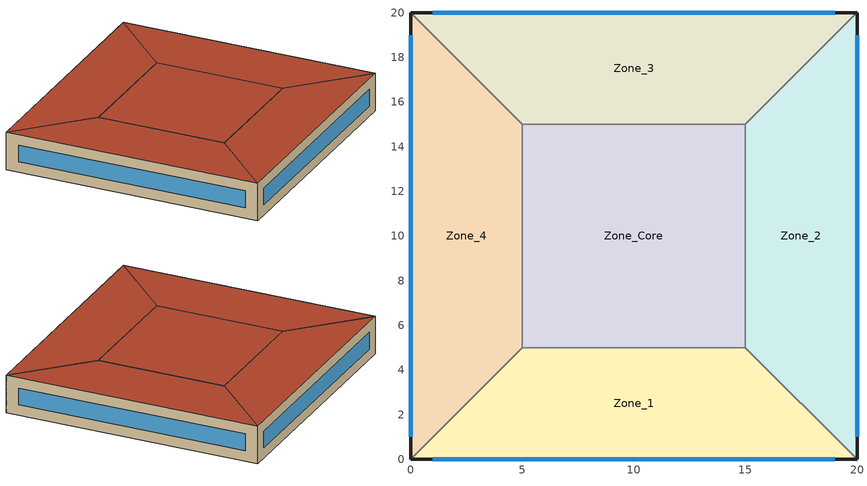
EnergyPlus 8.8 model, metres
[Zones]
Zone_1
 floor ground (Floor_Construction): 0,0 5,5 15,5 20,0 z0
 wall outside (EWall_Construction): 0,0 20,0 z0:3
 wall to Zone_Core (EWall_Construction): 5,5 15,5 z0:3
 wall to Zone_4 (EWall_Construction): 0,0 5,5 z0:3
 wall to Zone_2 (EWall_Construction): 20,0 15,5 z0:3
 window (Window_Construction): 1,0 19,0 z0.83:2.17
 roof outside (Roof_Construction): 0,0 20,0 15,5 5,5 z3
Zone_2
 floor ground (Floor_Construction): 15,5 15,15 20,20 20,0 z0
 wall outside (EWall_Construction): 20,0 20,20 z0:3
 wall to Zone_Core (EWall_Construction): 15,5 15,15 z0:3
 window (Window_Construction): 20,1 20,19 z0.83:2.17
 roof outside (Roof_Construction): 15,5 20,0 20,20 15,15 z3
Zone_3
 floor ground (Floor_Construction): 5,15 0,20 20,20 15,15 z0
 wall outside (EWall_Construction): 20,20 0,20 z0:3
 wall to Zone_Core (EWall_Construction): 5,15 15,15 z0:3
 wall to Zone_2 (EWall_Construction): 15,15 20,20 z0:3
 wall to Zone_4 (EWall_Construction): 5,15 0,20 z0:3
 window (Window_Construction): 19,20 1,20 z0.83:2.17
 roof outside (Roof_Construction): 5,15 15,15 20,20 0,20 z3
Zone_4
 floor ground (Floor_Construction): 0,0 0,20 5,15 5,5 z0
 wall outside (EWall_Construction): 0,20 0,0 z0:3
 wall to Zone_Core (EWall_Construction): 5,5 5,15 z0:3
 window (Window_Construction): 0,19 0,1 z0.83:2.17
 roof outside (Roof_Construction): 0,0 5,5 5,15 0,20 z3
Zone_Core
 floor ground (Floor_Construction): 5,5 5,15 15,15 15,5 z0
 roof outside (Roof_Construction): 5,5 15,5 15,15 5,15 z3
[Building]
Building: North Axis {deg}=0; Terrain=Suburbs; Loads Convergence Tolerance Value=0.04; Temperature Convergence Tolerance Value {deltaC}=0.4; Solar Distribution=FullExterior; Maximum Number of Warmup Days=25
[SizingPeriod:WeatherFileDays] Begin Month=1; Begin Day of Month=1; End Month=12; End Day of Month=31; Use Weather File Daylight Saving Period=Yes; Use Weather File Rain and Snow Indicators=Yes
Name | Day of Week for Start Day
SummerDesignPeriod | SummerDesignDay
WinterDesignPeriod | WinterDesignDay
[Site:GroundTemperature:BuildingSurface]
20, 20, 20, 20, 20, 20, 20, 20, 20, 20, 20, 20
[Material] Thermal Absorptance=0.9
Name | Roughness | Thickness {m} | Conductivity {W/m-K} | Density {kg/m3} | Specific Heat {J/kg-K} | Solar Absorptance | Visible Absorptance
Concrete_mat | Rough | 0.1 | 0.81 | 977 | 830 | 0.65 | 0.65
Plaster_mat | Rough | 0.015 | 0.16 | 600 | 1000 | 0.5 | 0.5
XPS_INSULATION_Roof; XPS_INSULATION_Wall; XPS_INSULATION_Floor | VeryRough | 0.001 | 0.0432394 | 91.30524 | 836.8 | 0.5 | 0.5
[WindowMaterial:SimpleGlazingSystem]
Testwindow: U-Factor {W/m2-K}=2.75; Solar Heat Gain Coefficient=0.5; Visible Transmittance=0.6
[WindowMaterial:Blind]
BLIND: Slat Orientation=HORIZONTAL; Slat Width {m}=0.025; Slat Separation {m}=0.01875; Slat Thickness {m}=0.001; Slat Angle {deg}=45; Slat Conductivity {W/m-K}=0.1; Slat Beam Solar Transmittance=0; Front Side Slat Beam Solar Reflectance=0.7; Back Side Slat Beam Solar Reflectance=0.7; Slat Diffuse Solar Transmittance=0; Front Side Slat Diffuse Solar Reflectance=0.7; Back Side Slat Diffuse Solar Reflectance=0.7; Slat Beam Visible Transmittance=0; Front Side Slat Beam Visible Reflectance=0.5; Back Side Slat Beam Visible Reflectance=0.5; Slat Diffuse Visible Transmittance=0; Front Side Slat Diffuse Visible Reflectance=0.5; Back Side Slat Diffuse Visible Reflectance=0.5; Slat Infrared Hemispherical Transmittance=0; Front Side Slat Infrared Hemispherical Emissivity=0.9; Back Side Slat Infrared Hemispherical Emissivity=0.9; Blind to Glass Distance {m}=0.05; Blind Top Opening Multiplier=0.5; Blind Bottom Opening Multiplier=0.5; Blind Left Side Opening Multiplier=0; Blind Right Side Opening Multiplier=0; Minimum Slat Angle {deg}=0; Maximum Slat Angle {deg}=180
[Construction]
Roof_Construction: Plaster_mat, Concrete_mat, Plaster_mat, XPS_INSULATION_Roof
Window_Construction: Testwindow
Int_Blind_Cons: Testwindow, BLIND
EWall_Construction: Plaster_mat, Concrete_mat, Plaster_mat, XPS_INSULATION_Wall
Floor_Construction: Plaster_mat, Concrete_mat, Plaster_mat, XPS_INSULATION_Floor
[WindowProperty:ShadingControl]
INCIDENT SOLAR ON BLIND: Shading Type=InteriorBlind; Construction with Shading=Int_Blind_Cons; Shading Control Type=AlwaysOff; Setpoint {W/m2, W or deg C}=200; Shading Control Is Scheduled=NO; Glare Control Is Active=NO; Type of Slat Angle Control for Blinds=FixedSlatAngle
[Zone] Type=1; Multiplier=1; Ceiling Height {m}=autocalculate; Volume {m3}=autocalculate; Floor Area {m2}=autocalculate; Zone Inside Convection Algorithm=TARP
Zone_1; Zone_2; Zone_3; Zone_4; Zone_Core
[Shading:Overhang] Height above Window or Door {m}=0; Tilt Angle from Window/Door {deg}=90; Left extension from Window/Door Width {m}=0; Right extension from Window/Door Width {m}=0; Depth {m}=0.00001
Name | Window or Door
Test_overhang_N | North_Window
Test_overhang_S | South_Window
Test_overhang_E | East_Window
Test_overhang_W | West_Window
[HVACTemplate:Thermostat]
Thermostat_test: Heating Setpoint Schedule=Always 20; Constant Heating Setpoint {C}=20; Cooling Setpoint Schedule=Always 24; Constant Cooling Setpoint {C}=24
[HVACTemplate:Zone:PTHP] Template Thermostat=Thermostat_test; Cooling Supply Air Flow Rate {m3/s}=autosize; Heating Supply Air Flow Rate {m3/s}=autosize; Zone Heating Sizing Factor=1.25; Zone Cooling Sizing Factor=1.15; Outdoor Air Method=Flow/Person; Outdoor Air Flow Rate per Person {m3/s}=0.00707; Outdoor Air Flow Rate per Zone Floor Area {m3/s-m2}=0.01; Supply Fan Operating Mode Schedule=Fan sch; Supply Fan Placement=DrawThrough; Supply Fan Total Efficiency=0.7; Supply Fan Delta Pressure {Pa}=75; Supply Fan Motor Efficiency=0.9; Cooling Coil Type=SingleSpeedDX; Cooling Coil Gross Rated Total Capacity {W}=autosize; Cooling Coil Gross Rated Sensible Heat Ratio=autosize; Cooling Coil Gross Rated COP {W/W}=3; Heat Pump Heating Coil Type=SingleSpeedDXHeatPump; Heat Pump Heating Coil Gross Rated Capacity {W}=autosize; Heat Pump Heating Coil Gross Rated COP {W/W}=2.75; Heat Pump Heating Minimum Outdoor Dry-Bulb Temperature {C}=-8; Heat Pump Defrost Maximum Outdoor Dry-Bulb Temperature {C}=5; Heat Pump Defrost Strategy=ReverseCycle; Heat Pump Defrost Control=Timed; Heat Pump Defrost Time Period Fraction=0.058333; Supplemental Heating Coil Type=Electric; Supplemental Heating Coil Capacity {W}=autosize; Supplemental Heating Coil Maximum Outdoor Dry-Bulb Temperature {C}=21; Supplemental Gas Heating Coil Efficiency=0.8; Zone Cooling Design Supply Air Temperature Input Method=SupplyAirTemperature; Zone Cooling Design Supply Air Temperature {C}=14; Zone Cooling Design Supply Air Temperature Difference {deltaC}=11.11; Zone Heating Design Supply Air Temperature Input Method=SupplyAirTemperature; Zone Heating Design Supply Air Temperature {C}=50; Zone Heating Design Supply Air Temperature Difference {deltaC}=30
Zone_1; Zone_2; Zone_3; Zone_4; Zone_Core
[ComponentCost:LineItem]
Name | Line Item Type | Item | Cost per Area {$/m2}
Exterior Walls | Construction | EWall_Construction | 1000
Roof | Construction | Roof_Construction | 1500
Glass Cost | Construction | Window_Construction | 5000
Overhang | Shading:Zone:Detailed | Test_overhang_S | 500
Overhang | Shading:Zone:Detailed | Test_overhang_N | 500
Overhang | Shading:Zone:Detailed | Test_overhang_E | 500
Overhang | Shading:Zone:Detailed | Test_overhang_W | 500
[UtilityCost:Tariff]
ElectricityCost: Output Meter=ElectricityPurchased:Facility; Conversion Factor Choice=kWh; Monthly Charge or Variable=0
[UtilityCost:Charge:Simple]
Utility Cost Charge Simple=FlatEnergyCharge; Tariff=ElectricityCost; Source Variable=totalEnergy; Season=Annual; Category Variable=EnergyCharges; Cost per Unit Value or Variable=5
[Schedule:Compact]
Always 20: Through:12/31, For: AllDays, Until: 8:00, 20, Until 18:00, 20, Until 24:00, 20
Always 24: Through:12/31, For: AllDays, Until: 8:00, 24, Until 18:00, 24, Until 24:00, 24
Fan sch: Through:12/31, For: AllDays, Until: 8:00, 1, Until 18:00, 1, Until 24:00, 1
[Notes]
Orientation / Azimuth Nikhil
Azimuth	degree
